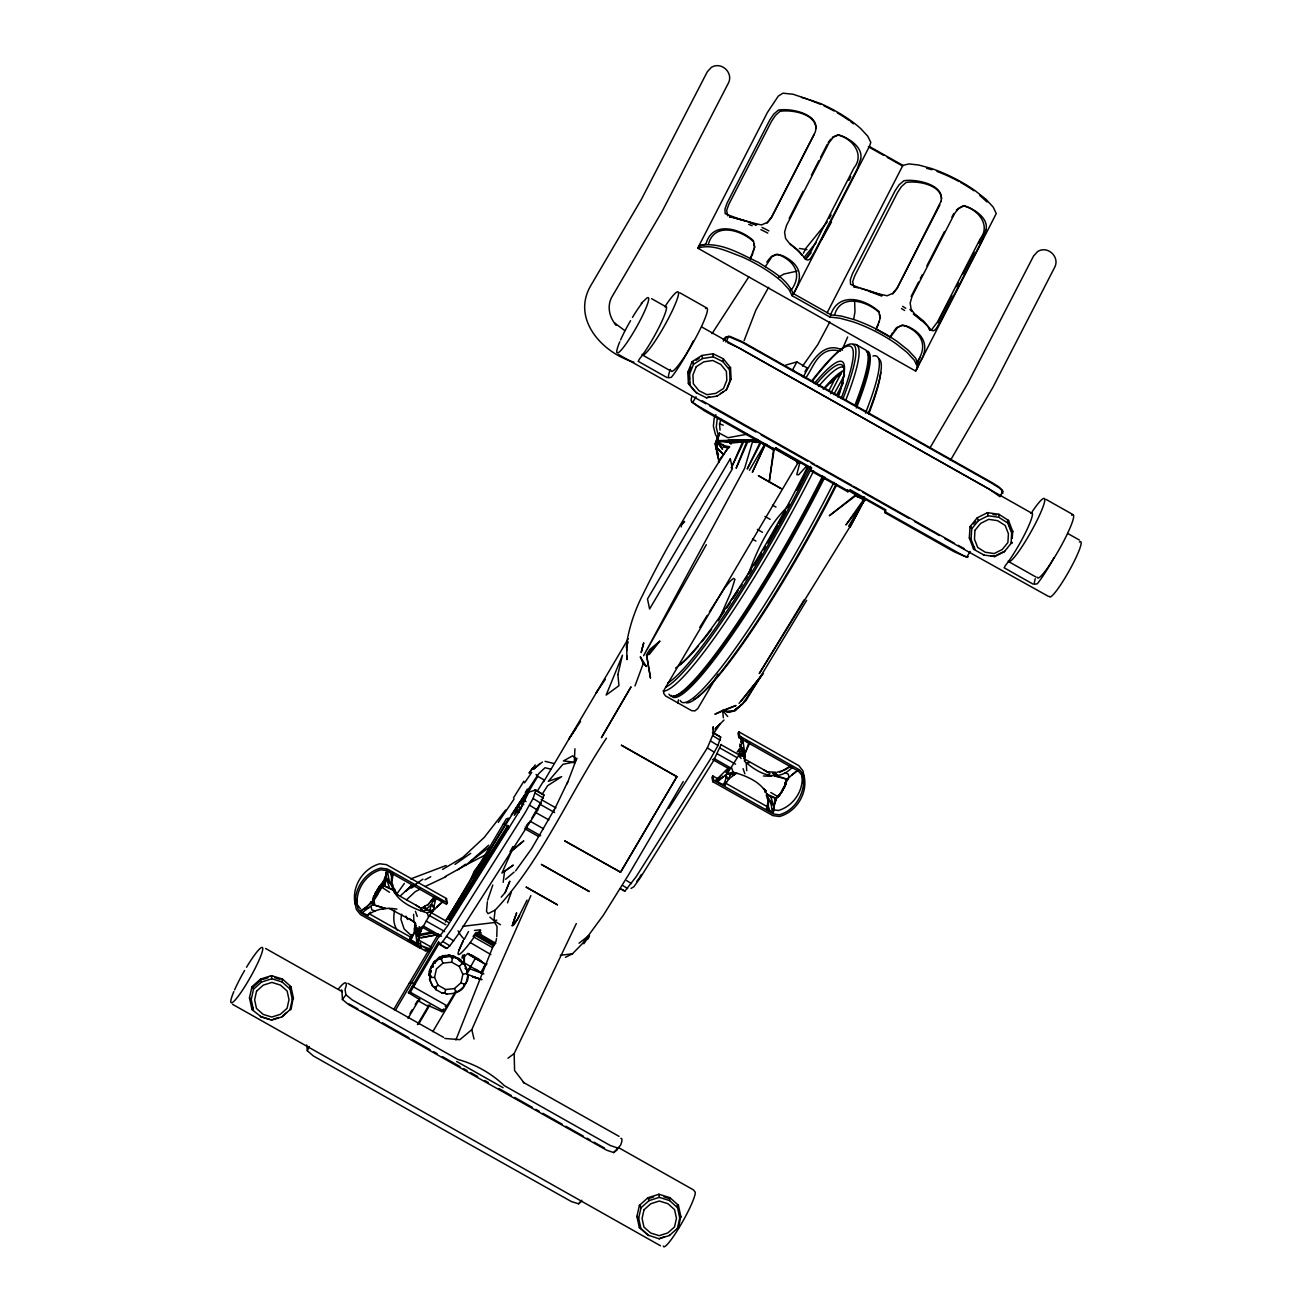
<?xml version="1.0" encoding="UTF-8"?>
<svg xmlns="http://www.w3.org/2000/svg" width="1312" height="1312" viewBox="0 0 1312 1312"><rect width="100%" height="100%" fill="white"/><g stroke="black" fill="none" stroke-linecap="round" stroke-linejoin="round"><path stroke-width="1.5" d="M738.754 750.349L739.181 748.955M434.551 977.374L436.42 968.928L442.964 963.123L451.705 962.188L459.298 966.468L462.841 974.34L460.988 982.786L454.428 988.576L445.686 989.527L438.093 985.23L434.551 977.374L430.779 977.44C427.745 974.537 428.745 967.567 433.124 966.78L433.108 963.533L434.6 961.188M409.574 938.326L410.525 938.539L412.378 934.456L409.787 939.31L418.02 943.968L420.726 930.733L428.598 916.957L433.682 909.314L431.91 911.807L443.21 901.328L436.863 906.69L437.667 906.461M433.124 966.78L432.747 964.353L434.321 961.844L434.879 963.434L434.748 961.483L442.866 955.792L449.245 955.103L450.705 956.464L452.476 955.612L454.264 956.973L452.476 957.694L451.705 962.188M717.598 436.978L715.237 443.8L715.663 446.26L723.683 454.608L717.254 448.491L717.32 441.849L759.533 440.898M464.218 954.628L464.432 962.91L481.143 972.733L475.797 969.322M681.272 526.948L681.682 523.931L684.421 521.34M726.11 390.32L730.079 380.431L729.554 369.869L722.863 361.62L713.252 356.848L713.138 353.748L701.74 355.486L692.064 361.702L687.816 372.247L688.39 383.53L696.787 392.993L706.381 397.766L717.057 396.126L726.848 389.484M392.468 873.021C386.204 896.145 408.212 907.248 427.22 912.89L432.993 910.643L425.17 910.167L423.005 911.381L422.349 909.675M966.714 557.157L954.152 551.762L885.206 512.861L885.862 509.876L850.389 489.868L847.831 491.787L810.767 470.86L811.423 467.876L775.95 447.868L773.408 449.786L704.462 410.886L691.457 401.849M394.715 890.52L394.6 893.078L394.518 889.602M574.935 748.758L574.213 763.453L576.837 758.238L567.063 783.838M454.018 993.446L455.854 991.593C459.676 992.102 464.596 988.264 464.136 984.262C467.646 982.573 469.696 976.308 466.482 973.602L467.531 970.585L464.645 964.189L461.316 961.745M786.101 783.707L785.609 780.656L788.446 778.098L780.115 794.301L778.311 796.892L775.392 797.958L773.342 812.833L767.372 809.783C773.883 787.79 750.841 776.835 733.096 772.161L727.16 773.67L717.582 781.69L716.467 780.738L716.27 779.771L728.8 767.553M383.514 880.762L375.035 894.112L372.51 901.803L370.952 902.016L367.147 906.772M747.315 434.174L727.963 437.732L719.32 433.14L715.237 443.8L719.304 462.25L716.68 452.378L717.024 446.605M969.338 537.969L970.011 526.67L977.227 517.814L987.51 512.648L998.891 514.288L1008.518 520.421L1012.848 531.754L1011.667 532.869L1011.044 543.447L1012.192 543.053L1012.011 542.233L1004.287 551.762L994.644 556.6L983.984 555.042L973.668 549.302L969.338 537.969L971.077 539.462L974.964 549.302M971.077 539.462L971.7 528.884L978.457 520.585L988.1 515.747L998.76 517.289L1007.78 523.029L1011.667 532.869M1012.241 538.461L1012.667 530.934M464.366 985.968L466.039 983.131M464.53 955.382L464.136 961.417L464.022 955.71M848.602 526.276L863.706 500.758L863.247 498.281M418.167 937.818L418.02 943.968M271.404 976.669L271.486 975.636L282.424 979.047L290.936 986.608L293.494 998.465L292.297 999.367L289.968 1009.732L281.949 1016.882L271.666 1020.162L261.416 1016.964L252.019 1009.682L249.46 997.825L251.937 986.755L260.498 979.129L271.486 975.636L271.83 978.752L282.096 981.95L290.05 989.035L292.297 999.367M415.215 922.5L414.674 927.305M773.719 808.454L774.129 804.125M386.827 874.333L387.286 870.102L389.09 880.532L392.403 886.617L386.335 878.253L386.499 870.938M717.156 419.151L716.254 427.236L718.222 435.223M373.461 899.097L375.806 896.063L373.854 899.294L374.756 898.49M381.431 886.469L380.595 885.223L381.431 886.469L381.562 885.403M716.549 446.178L716.68 452.378M606.439 738.18C568.752 794.81 542.069 860.065 495.132 910.118L493.919 920.63L500.446 924.73M503.201 882.353L504.562 871.365L513.287 865.1L501.906 873.07L511.614 851.258L523.8 840.812L510.073 851.734L512.894 846.519M740.739 742.362L741.444 737.131M401.636 914.169L400.931 919.351L404.112 928.945L412.427 936.555M998.76 517.289L998.891 514.288M745.232 752.99L748.939 742.543L745.872 740.919M773.096 808.946L772.555 812.702L770.997 803.502L767.668 797.368L773.67 805.404L770.849 797.056L766.667 794.006L775.392 797.958L778.311 796.892L770.816 792.514M496.789 936.637L497.035 926.485L494.673 922.5L462.529 926.37M713.482 733.654L713.203 726.946L713.482 733.654L720.403 723.584L715.073 728.947M774.26 448.638L769.209 481.848L781.329 488.687L758.32 475.666L769.209 481.848L773.588 449.639L774.26 448.638L798.368 462.218L664.298 689.587L663.626 693.212L665.545 695.934L691.621 710.661L694.983 710.891L697.836 708.496L718.074 674.171M393.256 873.136L391.78 882.451L393.206 885.994M386.368 872.136L385.794 875.694L385.761 872.644M785.888 783.051L784.264 787.84L785.888 783.051L785.199 784.92M436.355 986.542L435.814 989.724L435.256 987.362L432.435 986.034L429.549 979.654L430.91 976.44M775.966 800.336L776.31 798.27L774.884 799.746L775.966 800.336L774.277 804.879M389.09 880.532L386.335 878.253L384.711 886.076L381.792 887.191L374.002 900.376L370.952 902.016M448.917 919.581L451.804 913.398L507.842 825.478L504.956 831.66L448.917 919.581L450.705 919.974M438.684 934.324L438.274 936.571L439.192 936.735L447.31 926.288L520.716 809.045L528.441 792.563L525.538 794.285L519.421 802.846L446.014 920.089M721.174 744.412L713.449 760.911L640.043 878.154L633.909 886.715L631.006 888.437M535.837 790.07L543.988 795.072L537.641 810.176L458.396 934.128L449.819 945.821L447.015 948.396L445.752 948.182L438.733 943.869L439.996 944.082L442.767 941.491L451.246 929.732L525.128 812.718L533.066 798.467L535.837 790.07L527.539 792.399M620.346 888.929L624.873 891.127L636.123 876.777L710.005 759.763L717.943 745.511L720.714 737.114L713.712 732.818L707.348 747.922L668.776 808.487M916.957 368.951L918.662 364.588L915.546 358.143L908.33 350.32L897.457 341.694A53.185 14.94 27.2 0 0 853.653 319.456L854.965 311.846L854.62 300.596M380.431 888.388L380.841 886.42L379.463 890.93L380.972 885.387M785.511 785.33L786.052 782.329L784.789 782.985L786.314 782.477L786.183 783.51L786.052 782.329L785.035 783.133M627.07 640.814C630.022 624.627 635.467 608.916 643.028 594.303C667.988 543.168 698.05 494.198 728.898 446.424M495.854 941.95L496.51 938.49M394.633 910.282C393.305 917.022 393.124 924.845 397.569 930.503M487.359 901.754L486.506 911.315L488.048 913.66L495.132 910.118M717.894 457.002L718.451 454.69L715.663 446.26L719.32 433.14L715.893 448.95M627.612 642.011L626.496 647.406L627.972 641.814M469.138 954.66L485.801 964.435L469.138 954.66L469.335 953.758M480.504 961.073L480.7 960.171M389.434 892.258L381.792 887.191L382.514 885.042L385.203 884.206L383.153 882.812L385.203 876.219M429.319 975.21L430.943 967.83M466.219 982.77L467.843 975.39M792.546 767.159C777.229 783.133 759.238 774.228 744.462 761.157L744.806 753.793L742.756 739.066L738.59 755.663L727.16 773.67L730.292 774.736L737.246 773.375M253.446 1009.879L251.215 999.531L253.528 989.182L261.547 982.032L271.83 978.752M292.904 999.498L291.018 1009.535L289.968 1009.732M636.91 1216.437L639.403 1205.384L647.948 1197.741L658.936 1194.248L669.891 1197.659L678.386 1205.22L680.944 1217.093L679.747 1217.979L677.418 1228.344L669.415 1235.494L659.116 1238.774L647.8 1235.051L639.305 1227.474L636.91 1216.437L638.665 1218.143L640.912 1228.491L648.866 1235.576L647.8 1235.051M638.665 1218.143L640.994 1207.794L649.014 1200.644L659.296 1197.364L669.546 1200.562L677.517 1207.647L679.747 1217.979M680.78 1216.257L678.468 1228.147L677.418 1228.344M384.596 881.336L385.187 878.81M940.934 201.474C945.69 184.336 915.333 178.645 903.804 180.777L899.097 184.795L895.096 190.732L852.472 273.683L850.274 279.784L850.57 284.343C862 289.083 874.76 293.248 887.158 295.758L892.865 293.248L897.228 287.869L939.868 204.902M767.372 809.783L766.438 808.93L768.242 801.238L766.257 795.105M879.286 321.046L875.809 329.837L878.499 324.294M429.942 910.003L431.271 904.722L434.682 908.904L434.092 905.887L436.076 897.638L434.961 896.686L431.271 904.722L425.17 910.167L432.993 910.643M282.096 981.95L282.424 979.047M669.546 1200.562L669.891 1197.659M617.706 1148.049L617.263 1149.804L613.688 1152.559L606.669 1150.198L477.502 1077.529L348.582 1004.566L342.416 999.498L342.038 992.512A33.686 4.444 -60.6 0 0 341.251 990.019M479.438 865.854L480.061 863.476L474.042 871.512L471.385 878.171L472.418 877.744M445.686 989.527L444.702 993.004L442.849 993.348M739.771 746.84L739.87 744.035M418.052 940.245L417.068 943.754L415.281 930.224L415.773 923.599L409.508 918.597M342.416 999.498L345.942 994.791L345.023 989.494L346.155 985.935A41.886 5.527 -60.6 0 0 338.529 988.838M581.806 1200.267L578.592 1203.793L571.458 1201.595L442.275 1128.992L313.371 1055.963L307.32 1050.732L309.337 1046.533M620.838 1138.39A41.886 5.527 -60.6 0 1 621.822 1141.489L620.707 1145.032L613.688 1152.559M798.368 462.218L784.215 453.476M712.826 354.765L713.138 353.748L723.371 358.832L730.522 367.639L729.554 369.869M753.252 251.773L754.58 247.492L753.416 240.736C739.968 228.108 711.842 220.564 705.905 244.278M878.86 322.67L880.336 317.635L879.319 314.027M487.67 900.147L492.787 885.026M940.983 201.359L897.031 288.558L892.718 293.97M720.058 430.139L719.517 423.907L720.993 419.299M730.292 774.736L728.75 778.967L725.421 775.13L725.995 778.18L723.765 785.183L724.716 785.396L728.75 778.967L734.999 774.277L727.16 773.67M748.25 574.59C757.04 550.105 768.586 525.03 787.561 506.809M799.713 463.3L796.761 474.632L798.664 474.78L806.896 465.776M722.863 361.62L723.371 358.832M869.364 146.485L870.807 142.434L867.822 136.284L860.787 128.658A53.185 14.94 27.2 0 0 820.787 103.615L793.12 94.251L782.92 93.185L778.328 96.071L767.422 112.455L697.738 248.132L915.678 371.083L996.267 213.561L993.25 207.165L986.05 199.358L975.177 190.732A53.185 14.94 27.2 0 0 931.372 168.477L918.728 165.017L908.904 163.918L902.886 165.394L869.364 146.485L793.629 293.872M462.841 974.34L466.859 973.389L467.548 971.487M512.648 923.943L516.6 912.939M516.584 913.201L512.123 925.878L513.894 924.714A8.708 1.148 -60.6 0 0 519.568 915.382M507.498 902.836L511.418 891.98M505.153 892.603L509.778 881.352L505.153 892.603L501.233 897.146M494.657 942.295L455.887 1039.94M373.969 895.752L373.297 897.588L378.84 888.011L375.199 893.259L377.003 890.635M634.992 685.914L643.192 663.692L640.272 656.754L646.373 666.48L643.192 663.692M744.134 340.579L755.942 309.944L768.652 287.295M765.142 792.382L764.945 791.48M659.116 1238.774L664.249 1236.708M271.666 1020.162L271.305 1019.834M783.904 787.512L781.132 793.153L783.904 787.512L782.28 790.398M373.166 898.622L374.215 895.899M442.964 963.123L441.39 959.466L443.03 955.48M458.888 950.61L463.202 940.392M746.331 442.734L736.147 468.269L747.643 441.996L749.628 442.062M689.112 372.083L691.096 367.147M690.079 384.744L689.554 374.182L693.523 364.293L702.592 358.488L713.252 356.848M727.553 387.712L731.096 378.938L730.522 367.639L729.111 367.77M915.678 371.083L918.548 364.539M376.183 896.49L378.938 890.75L376.183 896.49L377.84 893.8M829.889 321.834L817.688 344.777L802.518 366.163M506.76 826.101L508.138 827.544L450.836 919.22L449.065 918.761M773.178 447.966L773.408 449.786L775.95 447.868M850.389 489.868L850.045 490.688L885.075 510.45L885.206 512.861L884.993 511.04M433.108 963.533L439.11 957.202M798.746 486.194L799.943 483.406M373.854 899.294L374.428 897.966M843.042 347.664L847.65 336.971M430.943 975.652L429.549 978.834L430.32 977.309L429.221 975.587L431.353 971.323M780.624 793.071L778.885 795.876L780.624 793.071L779.197 795.072M742.33 442.62L731.276 467.892L743.642 441.882L745.642 441.947M515.944 810.472L514.238 815.293L521.274 806.65L525.079 797.975L520.454 802.764L515.944 810.472L519.322 812.374M765.503 443.932L752.416 472.172L765.503 443.932L773.588 449.639L769.718 446.474M718.386 620.838L730.653 592.975L734.933 579.297L733.49 578.395L730.013 581.314L724.749 587.94L709.382 611.933M444.85 1038.464L459.872 1039.678L471.795 1029.658L530.868 895.62M638.731 360.472L639.272 359.242A32.8 4.33 -60.6 0 0 660.264 324.769A32.8 4.33 -60.6 0 0 664.725 306.778M1004.664 566.932L1005.205 565.718A32.8 4.33 -60.6 0 0 1026.197 531.245A32.8 4.33 -60.6 0 0 1030.658 513.254M377.643 893.652L380.168 888.24M782.723 790.595L785.248 785.199M715.86 414.69L714.204 418.167L713.367 426.269L715.384 434.272A18.942 18.68 80.9 0 0 717.5 437.552M524.472 1083.384L514.583 1070.543L514.156 1053.569L576.312 923.582M583.84 943.754L589.498 935.571M553.172 812.177L567.719 781.837M730.554 601.158L738.246 589.613M463.398 940.868C448.114 970.29 470.122 944.509 475.698 934.308L478.273 934.013L480.717 930.126L478.388 932.406L475.797 932.684L473.107 936.44M379.463 890.93L380.759 888.322M725.88 342.038L728.619 336.544L741.985 342.268L991.79 483.226L999.104 487.802L1002.745 491.213L1002.762 493.476M527.047 900.114L517.568 919.023L512.32 925.501M1002.745 491.213L1000.023 496.707L988.871 488.917L739.05 347.959L727.652 342.662M429.549 979.654L430.32 977.309M828.856 390.812L836.22 376.347M708.48 243.934C714.564 221.908 740.985 229.879 753.416 241.506M752.891 253.462L750.202 258.956L754.712 246.787L753.711 243.212M814.244 134.054L771.62 217.021L767.258 222.4L761.55 224.91C749.234 222.499 736.524 218.382 725.192 213.643L724.929 209.116L727.11 202.999L769.75 120.032L773.736 114.111L778.41 110.093C791.743 107.732 824.264 114.816 814.047 134.726L771.423 217.677L767.11 223.089M789.201 218.415L803.092 191.355M811.439 175.119L818.852 160.704M820.705 157.096L827.2 144.468M765.322 266.68L772.046 256.545L777.442 254.266L782.788 255.742C803.616 266.057 802.6 279.423 792.054 295.676L830.037 317.11L839.877 318.193L852.521 321.67A53.185 14.94 27.2 0 1 896.326 343.908L907.199 352.534L914.398 360.357L917.416 366.753M803.387 253.249L806.027 248.116L827.265 221.908M790.956 290.526C801.14 276.619 797.434 263.794 781.247 255.709L776.163 254.364L770.948 256.726M829.25 218.53L831.119 214.889M848.88 180.318L850.75 176.677M831.496 221.974L821.099 240.473M827.134 312.781L902.886 165.394M830.037 317.11C836.58 291.772 863.132 297.447 879.024 311.584L880.188 318.373M834.53 315.126C840.434 293.248 866.674 300.743 879.04 312.42M892.373 332.936L889.897 337.774L897.621 327.426M911.102 296.496L918.515 282.064M920.368 278.456L922.221 274.848M926.862 265.828L944.476 231.568M951.889 217.136L953.742 213.544M917.613 362.342L920.384 356.93M937.998 322.67L951.889 295.626M956.53 286.623L958.383 283.015M963.008 273.995L974.127 252.363M978.768 243.343L983.393 234.323M830.594 393.715L841.812 371.985M1007.78 523.029L1008.518 520.421L1007.337 520.946M531.819 818.212L539.822 804.158L554.648 812.538M764.47 444.752L760.96 442.538L747.233 469.007L759.697 443.276L763.453 443.03L764.47 444.752L749.414 470.319M429.04 974.701L431.172 970.65M807.356 368.098L796.909 361.915L792.382 370.214L791.448 369.984M804.945 371.854L807.126 367.688M431.697 913.103L433.682 909.314M587.76 939.212L589.219 936.506M410.886 940.261L415.281 930.224L418.971 936.981L416.74 935.292M475.239 958.498L470.582 966.796M485.456 964.254L480.799 972.553M397.388 893.177L404.342 883.435M464.251 939.31L468.532 931.52M833.694 394.6L844.567 374.986M525.341 792.612L527.309 789.07M529.015 791.038L537.74 776.343L536.083 774.457M749.89 742.756L744.806 753.793L741.067 746.708L743.363 748.775M836.416 395.306L843.337 382.956M683.273 781.526L628.432 875.038L603.323 915.251L582.594 943.41L572.491 953.758L565.406 957.317M706.315 544.693L643.602 655.688L744.642 468.286L752.399 442.144L760.96 442.538M554.041 809.947L531.639 848.651L515.616 870.873M646.554 655.016L649.768 649.506L659.772 641.224L649.374 654.376L646.554 655.016L650.473 677.894L646.554 655.016L659.772 641.224M374.691 898.113L377.38 893.505M628.268 638.747L543.726 781.624M779.771 795.056L782.46 790.447M419.528 944.099L420.398 942.639L421.316 946.969L420.447 948.445L360.406 914.562L356.323 909.364C351.813 891.98 363.49 872.792 380.677 868.118L387.319 868.97L447.376 902.853L446.506 904.329L386.761 870.578L380.89 869.79C364.785 874.366 353.863 892.324 357.914 908.708L361.538 913.283L421.316 946.969M445.588 899.983L446.457 898.523L386.417 864.641L379.775 863.772C362.571 868.462 350.894 887.65 355.404 905.034M716.172 443.817L717.32 441.849L724.29 445.637L729.685 446.933M393.748 1009.453L438.192 934.226M445.408 922.008L506.366 818.803L508.876 818.163L473.73 877.679M395.289 1010.47L438.651 937.047M418.823 1000.203L420.037 999.859L408.426 992.725L438.684 941.508M516.813 809.225L527.276 791.513L529.179 790.972L526.784 795.039M408.426 992.725L410.312 992.216L439.52 942.77M410.016 1013.405L412.083 1009.879M415.199 1004.615L417.282 1001.105M407.999 1018.325L419.397 999.039M417.429 1024.606L428.844 1005.287M418.528 1024.262L429.926 1004.976M427.843 1005.287L442.029 1011.683L443.62 1009.01M442.029 1011.683L443.915 1011.175L455.412 991.724M466.875 972.323L469.991 967.026M432.812 1031.642L456.576 991.396M466.892 973.947L471.024 966.96M712.793 775.933L711.924 777.409L712.842 781.739L772.883 815.621L779.525 816.49C796.728 811.8 808.389 792.612 803.895 775.228L799.812 770.046L739.755 736.163L738.853 731.817L798.893 765.7L802.977 770.898C806.978 788.578 797.598 809.701 779.328 814.801L773.457 814.014L713.712 780.279L712.793 775.933L718.058 778.918M738.853 731.817L737.984 733.293L738.902 737.623L798.68 771.325L802.304 775.9L803.305 783.215M712.842 781.739L713.712 780.279M738.902 737.623L739.755 736.163M930.011 447.851L967.846 383.268L1033.643 255.873L1037.694 251.51C1047.747 245.164 1060.408 257.218 1054.504 267.648L993.118 386.925L950.38 460.446M773.982 449.065L697.344 405.621L692.72 402.374L696.032 396.765M885.78 512.139L962.368 555.14L966.846 557.042L970.175 551.45M723.355 717.812L722.633 710.481L736.016 705.495L714.892 714.236L722.633 710.481L729.406 712.334L735.474 710.464L746.052 700.51L806.667 600.306M801.681 480.061L803.666 476.748M523.898 781.198L513.484 797.893M804.092 599.879L759.254 673.581L849.52 527.473M458.856 959.203L461.808 961.237L462.283 963.221L459.298 966.468M377.184 890.7L378.84 888.011M537.379 791.07L544.234 780L537.74 776.343M432.911 964.238L431.074 967.174L432.714 966.386M699.739 627.415L707.234 615.361M639.813 877.006L641.42 874.448M430.566 967.846L432.452 964.845M433.747 897.31L427.646 905.411M542.299 794.039L547.596 785.708L561.667 776.671L548.318 781.329L562.946 764.289L573.984 762.092L563.406 760.944L572.606 755.827L575.509 758.123M433.665 901.393L436.076 897.638L442.259 901.114M712.022 333.642L748.758 276.947M511.237 815.096L538.756 773.604L545.021 767.733L550.696 769.127M803.19 377.151C810.652 362.801 822.903 340.366 842.534 350.156M805.437 378.397C812.472 368.836 816.048 354.896 828.446 350.796A23.55 20.008 41.8 0 1 840.352 351.272M290.05 989.035L290.936 986.608L289.608 986.936M677.517 1207.647L678.386 1205.22L677.074 1205.564M576.312 727.816L568.719 739.197L580.576 721.403M598.42 689.456L596.238 692.703L605.34 679.354M498.265 822.394L514.107 798.975M735.048 709.874L742.412 704.101L762.994 673.646L739.033 703.38M524.587 782.838L531.737 772.456M529.343 772.768L535.296 764.896M529.097 773.096L532.721 767.914M860.574 497.953L863.788 499.396L845.945 524.931L864.92 500.282L848.224 490.344M737.164 752.088L738.754 749.824M379.709 886.043L378.348 887.945L381.234 885.534M636.763 881.385L639.01 878.302M718.304 461.43L728.931 447.097M376.757 890.504L379.955 886.174M828.118 142.664L830.742 139.154M770.062 257.906L766.766 262.056M893.931 331.132L896.572 327.606L903.017 325.146L908.248 326.622C926.075 335.101 929.437 349.353 918.466 364.195L916.284 363.244C926.813 348.844 924.616 334.822 906.887 326.573L901.836 325.245L899.064 326.737M434.879 897.014L428.286 904.247L422.234 907.724M409.787 939.31L414.428 933.226L414.248 928.092M726.274 781.886L723.765 785.183L717.582 781.69M762.994 673.646L741.018 701.346M505.596 810.029L484.226 837.433L462.939 857.277L442.554 869.43M803.862 257.693L816.359 242.294M806.093 258.956L811.095 252.79M526.374 825.51L528.769 822.591M973.52 524.029L975.767 521.258M973.504 548.482L974.537 547.219M723.338 341.12L726.963 336.741L729.652 336.266L742.215 341.661L991.905 482.554L998.94 486.965L1002.204 490.048L1002.22 492.066M400.537 895.735L411.656 885.502L405.326 891.356L422.923 879.188M420.381 910.725L421.939 907.691M824.854 388.286L834.957 377.61M706.381 397.766L709.579 396.847M956.35 210.035L963.188 205.853C977.768 208.952 991.282 225.156 980.13 239.014L937.49 321.965L931.241 330.247M795.203 772.063L785.609 780.656L788.446 778.098M768.045 775.277L769.898 773.293M454.788 993.069L457.839 991.741M720.026 777.081L716.27 779.771M715.565 728.504L724.027 720.009M641.256 303.285L646.964 297.988A31.685 4.182 -60.6 0 1 642.158 316.405A31.685 4.182 -60.6 0 1 621.445 349.796A31.685 4.182 -60.6 0 1 619.789 341.792M367.868 914.792L370.476 912.217M484.161 966.649L486.982 963.894M681.666 524.488L684.585 521.717M406.638 899.72L415.215 891.701L420.184 889.11M251.855 1008.862L253.019 1007.796M380.267 886.026L381.169 885.206M539.888 763.518L533.361 769.34L542.43 762.026M259.776 981.13L253.101 987.083L251.937 986.755L253.528 989.182M286.557 1012.52L281.949 1016.882M433.14 964.107L438.864 959.039L441.39 959.466L442.39 955.841L441.193 958.892L439.258 958.58L439.832 956.973L441.668 957.432M458.298 991.544L464.022 986.476M374.002 900.376L374.494 903.378L371.296 903.624L374.002 900.376L372.641 899.524M449.048 954.824L452.427 958.285C456.018 955.497 462.086 959.318 462.004 963.68L464.645 964.189M488.638 845.24L466.318 864.887L445.309 876.482M370.509 903.64L360.948 910.905L362.096 912.742L367.967 915.284M362.096 912.742L374.494 903.378L371.034 903M578.592 1203.793L581.118 1201.612M505.645 879.286L514.124 872.07M774.884 799.746L777.311 797.712M791.497 775.228L798.516 770.193M805.142 259.186L811.341 250.854L853.981 167.903C865.1 154.324 852.046 137.99 837.532 134.972L832.3 137.334M779.508 794.908L777.918 795.695M579.035 943.197L588.776 935.636M470.942 861.164L489.556 846.994M507.99 1058.226L514.156 1053.569M725.782 771.784L728.275 772.653L725.782 771.784L728.193 769.98M734.769 709.808L742.412 704.101M438.093 985.23L434.895 987.477L433.075 986.657M811.423 467.876L810.652 468.45L775.622 448.688M457.79 869.774L465.514 864.247M455.002 864.395L470.713 853.341M790.021 766.29L779.656 772.424M689.653 382.661L688.39 383.53L694.343 390.878M367.278 915.661C375.494 908.79 386.663 907.232 396.929 909.118M790.923 766.29L784.527 770.144L777.016 772.243M785.724 365.113L796.909 361.915M696.098 360.275L699.132 358.34M720.403 393.616L723.634 391.55M360.948 910.905L364.982 908.363M730.194 442.997L731.292 443.915L729.751 443.194L743.642 441.882M778.672 277.193L783.838 274.06L797.073 271.125M411.492 887.978L414.707 886.076M730.079 380.431L731.096 378.938M411.017 886.764L414.1 884.977M716.467 780.738L723.158 777.016L722.108 776.13M983.984 555.042L983.131 554.599M425.006 879.794L430.762 876.728M466.268 864.805L484.604 855.342M425.154 886.535L445.982 876.678M364.26 909.036L367.311 907.478L368.524 908.412M990.708 555.714L994.512 556.255L1003.073 551.958M410.64 878.925L446.146 865.494M733.342 775.343L734.228 774.949M381.152 884.19L384.088 883.14M261.416 1016.964L260.35 1016.423L269.468 1019.276M262.826 979.392L267.976 977.752M273.126 1019.26L278.62 1017.505M648.571 1198.561L653.704 1196.921M409.311 983.131L411.837 982.458L415.018 984.41M411.607 987.362L413.477 986.87L447.08 1005.828L445.194 1006.32M698.87 245.918C719.747 240.834 740.247 254.003 758.566 262.433C771.374 270.813 786.872 278.685 793.186 293.478L831.168 314.896L841.008 315.979L853.653 319.456M697.738 248.132C712.76 243.376 728.111 251.92 742.034 256.857A53.185 14.94 27.2 0 1 782.034 281.9L789.07 289.526L792.054 295.676M524.111 796.876L525.981 796.384M503.168 824.215L505.694 823.542M698.853 245.885L705.298 244.212M745.282 760.271L745.085 759.287L767.307 771.768L775.605 772.21M863.706 500.758L864.92 500.282L863.296 499.413M441.98 993.2L444.834 992.774L446.916 994.217M419.299 934.439L432.665 931.914M419.725 935.522L433.222 932.98M419.02 937.982L436.027 934.767M421.267 937.834L437.929 934.685M966.846 557.042L968.24 556.796M728.619 336.544L725.585 337.086A39.442 5.199 -60.6 0 0 723.322 339.726M496.74 920.171L493.919 920.63L489.884 917.137M696.787 392.993L695.54 392.337M749.972 762.502L746.249 762.977L746.725 770.718M560.339 955.316L572.491 953.758M474.436 930.47L479.848 929.847M443.062 956.776L450.164 956.022M442.866 957.284L450.508 956.464M446.654 994.119L454.296 993.315M735.474 710.464L725.946 711.383L729.406 712.334M717.041 439.422L719.074 440.619L757.91 439.569M545.07 761.337L553.795 763.453M860.623 497.018L864.608 497.035M728.176 440.209L751.448 440.668M382.464 908.839L383.875 908.872M763.387 775.982L771.112 776.294M857.982 497.232L863.968 497.56M464.464 984.295L460.988 982.786M971.257 526.801L970.011 526.67L971.7 528.884M729.521 216.923L731.948 217.169M772.538 809.684L778.41 810.472C793.809 806.06 804.83 789.266 801.632 773.391M640.912 1228.491L639.305 1227.474M728.816 447.868L722.994 447.048L724.29 445.637L718.697 443.997L717.32 441.849L722.6 449.36L718.697 443.997M992.987 514.435L996.546 514.944M729.603 216.693L749.841 222.171A51.512 14.465 27.2 0 1 756.745 225.008M767.012 808.061L766.438 808.93M799.467 248.46L806.946 249.641M720.714 737.114L712.432 732.604M719.074 440.619L729.505 442.374M543.988 795.072L534.574 789.857M1048.173 596.222L944.788 538.592M770.849 797.056L775.392 797.958M418.036 930.159L420.726 930.733L415.691 927.732L418.971 936.981L418.036 930.159L415.691 927.732L421.611 928.896L419.102 926.616M449.245 919.646L451 920.04M1004.287 551.762L1004.795 551.089M462.283 963.221L464.022 963.648L459.02 960.696M466.711 974.062L480.077 979.211M926.666 168.346L931.914 169.707M429.106 950.708L425.219 949.708L428.565 951.561M797.253 461.184L798.565 461.562M801.55 97.432L806.847 98.876M733.703 217.661L744.314 220.564M773.965 772.62L775.802 773.112M640.551 1205.695L639.403 1205.384L640.994 1207.794M725.995 778.18L728.75 778.967M389.123 908.412L413.952 921.614L413.592 914.382M384.711 886.076L393.469 890.208L382.514 885.042M742.198 754.58L739.46 753.728L744.445 756.532L741.067 746.708L742.198 754.58L744.445 756.532L738.59 755.663L741.198 758.434M274.815 977.735L279.948 979.326M663.987 1196.872L669.104 1198.479M483.882 973.963L469.27 968.584M476.223 978.244L472.55 976.538L482.045 979.572M449.655 917.334L451.377 917.908M719.517 423.907L723.256 425.154M617.214 1147.852L610.211 1145.474L504.513 1085.778A110.175 107.158 63.3 0 0 457.872 1059.456L352.108 999.859L345.942 994.791M374.953 910.938L371.772 909.856L371.099 906.412M861.443 497.92L855.506 495.87L829.315 515.764L855.9 494.706L855.506 495.87L863.788 499.396M472.55 976.538L481.356 979.588M869.38 291.395L881.221 295.905M808.602 99.581L820.869 104.419M749.956 222.794L755.614 225.024M431.271 904.722L434.092 905.887M785.068 772.752L788.315 774.178L788.955 777.442M397.323 894.686L419.643 907.232M929.355 329.64L930.454 330.181M693.08 362.21L692.064 361.702L693.523 364.293M633.876 362.145C602.503 353.043 571.163 319.128 590.744 285.672L641.519 199.145L707.316 71.75L711.366 67.388C721.436 61.057 734.08 73.095 728.176 83.525L662.38 210.92L612.294 296.25C606.652 305.417 609.129 317.488 616.197 325.146L614.524 322.949L624.873 330.657M876.022 329.148L890.881 337.561M792.382 370.214L794.236 371.165M958.104 545.316L964.156 548.596M418.61 939.966L431.402 947.166M430.221 949.002L420.791 945.558L429.385 950.298M868.364 146.714L883.796 155.423M887.224 157.358L902.656 166.066M856.703 344.925L865.772 350.042A198.506 26.207 -60.6 0 1 854.981 404.998M679.813 292.773L706.627 307.91M1046.025 499.396L1072.855 514.534M651.539 298.644L666.496 307.074M702.084 327.164L1032.413 513.55M1067.788 533.508L1079.415 540.068M642.896 355.24L669.727 370.378M1009.125 561.88L1035.939 577.018M638.075 361.243L667.136 377.643M1004.008 567.719L1033.069 584.119M814.67 464.382L702.199 400.783M816.425 465.383L851.734 485.309M853.505 486.309L954.562 543.332M618.542 354.502L705.905 403.801M709.464 405.818L755.81 431.96M761.173 434.977L807.52 461.135M811.078 463.152L859.212 490.311M862.788 492.312L909.134 518.47M914.48 521.487L939.441 535.575M811.357 470.155L848.421 491.065M796.646 462.628L797.844 463.3M772.538 505.186L775.966 507.121M764.994 516.436L770.144 519.339M757.336 529.408L762.485 532.311M752.498 539.134L755.925 541.069M721.174 744.773L737.885 754.203M720.157 748.119L736.868 757.549M717.188 753.793L735.573 764.174M714.023 758.5L730.735 767.93M712.498 759.484L729.21 768.914M541.151 799.549L555.894 807.88M522.717 799.68L526.014 801.55M520.454 802.764L523.783 804.633M535.542 812.407L548.908 819.951M518.043 806.618L521.389 808.504M529.95 821.115L543.545 828.79M525.177 826.986L540.675 835.728M524.767 828.725L538.609 836.531M495.805 943.394L478.831 933.422M495.149 944.082L478.273 934.013M494.28 945.345L475.698 934.308M493.624 946.05L474.928 935.112M430.254 912.119L448.638 922.484M492.607 947.69L473.763 936.998M429.221 915.448L445.932 924.878M490.868 954.578L470.45 942.656M426.252 921.139L444.637 931.504M423.087 925.846L441.472 936.227M470.959 954.677L479.077 959.252M421.562 926.813L438.274 936.243M452.804 955.841L458.347 958.957M454.772 957.334L461.398 961.073M369.41 913.89L411.607 937.686M435.764 989.51L442.39 993.25M410.312 992.216L443.915 1011.175M417.872 1000.613L428.483 1006.599M347.86 983.344L443.62 1037.382M523.242 1082.302L619.018 1136.34M265.582 948.461L342.252 991.724M618.575 1147.639L693.458 1189.886L695.212 1192.132A31.685 4.182 -60.6 0 1 680.551 1225.244A31.685 4.182 -60.6 0 1 663.331 1246.105M456.707 1061.506L503.119 1087.697M349.008 1003.926L357.815 1008.895M361.341 1010.896L378.971 1020.834M382.497 1022.819L408.934 1037.743M412.46 1039.727L430.09 1049.682M433.616 1051.666L437.142 1053.651M442.423 1056.636L460.053 1066.59M463.579 1068.575L467.105 1070.559M470.631 1072.56L477.683 1076.529M484.735 1080.514L488.244 1082.498M498.822 1088.468L511.172 1095.422M514.698 1097.422L532.311 1107.361M535.837 1109.345L539.363 1111.346M542.889 1113.33L562.29 1124.269M565.816 1126.254L583.43 1136.208M586.956 1138.193L590.482 1140.177M594.008 1142.178L604.586 1148.131M251.215 999.531L249.46 997.825M669.415 1235.494L669.727 1234.953M232.585 1004.336L660.461 1245.744M725.093 782.887L767.258 806.7M425.875 951.266L407.835 940.261M855.85 493.902L861 496.969M479.684 932.045L481.389 933.078M713.138 735.917L720.157 740.214M710.891 741.182L717.943 745.511M707.348 747.922L714.45 752.284M535.28 793.17L543.414 798.172M533.066 798.467L541.184 803.452M529.572 805.224L537.641 810.176M626.693 880.631L631.531 883.599M622.79 885.551L627.644 888.536M621.626 889.142L624.873 891.127M446.654 936.555L453.755 940.917M442.767 941.491L449.819 945.821M439.996 944.082L447.015 948.396M800.976 374.97L802.6 375.986M458.462 958.629L461.283 960.515M416.019 905.182L420.48 908.199M763.978 769.882L768.143 772.752M689.554 374.182L687.816 372.247M770.997 803.502L773.67 805.404M453.247 955.694L455.116 957.038M444.702 993.004L446.096 994.004M979.867 195.488L987.05 201.999M913.332 314.011L921.778 320.702M723.404 783.461L724.716 785.396M395.47 892.767L397.848 894.932M465.022 968.305L467.531 970.585M772.194 810.996L773.342 812.833M727.734 215.824L726.635 210.379L728.865 204.262L771.505 121.311L775.458 115.39L780.017 111.34C791.316 109.421 815.195 113.439 815.933 128.1M853.751 287.016L852.669 281.555L854.916 275.454L897.539 192.503L901.475 186.566L906.002 182.499C917.154 180.482 940.802 184.434 941.54 198.981M507.104 827.724L508.449 829.036M507.695 826.298L508.99 827.708M909.97 309.402L911.873 311.534M507.514 825.412L508.826 826.904M722.633 710.481L727.717 716.5M692.72 402.374L691.063 400.406A39.442 5.199 -60.6 0 1 691.9 396.65M717.057 396.126L717.172 395.683M360.62 908.937L356.995 904.362L356.241 898.884M466.859 973.389L467.892 974.718M383.842 882.369L385.203 884.206M715.663 446.26L717.254 448.491M456.002 991.79L454.428 988.576M930.06 330.28L927.551 325.999L918.531 317.34A51.512 14.465 27.2 0 0 914.12 313.945M978.457 520.585L977.227 517.814M405.933 916.088L407.606 919.499M464.3 964.254L467.4 971.126M429.762 979.457L432.862 986.345M649.014 1200.644L647.948 1197.741M261.547 982.032L260.498 979.129M1007.977 522.586L1011.224 530.786M743.084 768.668L744.888 773.834M415.428 911.266L417.232 916.432M427.22 912.89L428.598 916.957M768.012 805.42L769.98 811.374M389.894 871.693L391.927 877.843M731.604 767.635L733.096 772.161M386.335 878.253L389.352 887.453M702.592 358.488L701.74 355.486M434.895 987.477L435.289 989.084M471.795 1029.658L474.026 1039.055M994.512 556.255L994.644 556.6M658.936 1194.248L659.296 1197.364M446.457 898.523L447.376 902.853M420.529 930.339L420.726 931.258M414.395 921.811L414.608 922.795M988.1 515.747L987.51 512.648L987.657 513.648M482.193 961.893L467.941 953.414L463.07 957.612A10.004 1.328 -60.6 0 1 462.792 955.07M847.618 489.966L847.831 491.787M810.554 469.04L810.767 470.86M306.713 1044.975L307.32 1050.732M689.292 375.609L689.472 379.135M741.657 738.115L741.87 743.035M626.759 650.555L626.628 645.094L626.988 659.641L626.906 656.016M744.691 754.777L744.708 757.729M936.981 171.446A48.593 13.661 27.2 0 1 958.974 181.499M960.548 182.368A48.593 13.661 27.2 0 1 973.93 190.781M824.149 105.928A48.593 13.645 27.2 0 1 834.006 110.979M837.318 112.865A48.593 13.645 27.2 0 1 848.798 120.261M850.406 121.442A48.593 13.645 27.2 0 1 853.505 123.836M748.709 224.368A51.512 14.465 27.2 0 1 752.12 225.73M760.894 229.633A51.512 14.465 27.2 0 1 767.75 233.093M762.042 227.435A51.512 14.465 27.2 0 1 768.881 230.879M790.234 244.344A51.512 14.465 27.2 0 1 802.058 255.233M901.475 308.55A51.512 14.465 27.2 0 1 904.624 310.468M854.637 287.164A51.512 14.465 27.2 0 1 858.671 287.902M860.787 288.378A51.512 14.465 27.2 0 1 882.14 295.774M902.607 306.336A51.512 14.465 27.2 0 1 905.756 308.271M464.186 939.13A31.012 30.406 -11.9 0 1 458.068 930.848M677.845 703.265A213.118 28.126 -60.6 0 1 678.435 699.821M246.525 967.239A31.685 4.182 -60.6 0 1 262.466 950.839A31.685 4.182 -60.6 0 1 240.375 993.282A31.685 4.182 -60.6 0 1 233.831 991.61M234.602 989.855A31.685 4.182 -60.6 0 1 244.606 970.47M620.543 340.021A31.685 4.182 -60.6 0 1 630.564 320.653M632.466 317.422A31.685 4.182 -60.6 0 1 642.109 303.072M1079.448 542.02A31.685 4.182 -60.6 0 1 1069.592 570.048A31.685 4.182 -60.6 0 1 1049.272 596.288M670.317 369.426A39.836 5.264 -60.6 0 0 668.448 377.807L671.301 377.331A32.8 4.33 -60.6 0 0 693.146 341.104M1053.831 557.895A32.8 4.33 -60.6 0 1 1037.251 583.791L1034.381 584.283A39.836 5.264 -60.6 0 1 1035.283 578.74M665.906 305.155A36.178 4.772 -60.6 0 1 678.255 295.462A36.178 4.772 -60.6 0 1 659.395 334.38A36.178 4.772 -60.6 0 1 642.109 354.224M705.479 308.599A36.178 4.772 -60.6 0 1 694.228 340.595A36.178 4.772 -60.6 0 1 671.039 370.542M1071.691 515.222A36.178 4.772 -60.6 0 1 1060.44 547.219A36.178 4.772 -60.6 0 1 1037.251 577.182M1032.118 511.795A36.178 4.772 -60.6 0 1 1044.483 502.102A36.178 4.772 -60.6 0 1 1025.607 541.003A36.178 4.772 -60.6 0 1 1008.321 560.864M830.791 383.006A171.97 22.698 -60.6 0 1 841.107 373.723M816.277 384.104A173.791 22.944 -60.6 0 1 839.122 394.682M807.88 467.958A173.791 22.944 -60.6 0 1 796.597 490.196M789.184 504.202A173.791 22.944 -60.6 0 1 787.282 507.728M785.363 511.27A173.791 22.944 -60.6 0 1 778.524 523.619M777.54 525.39A173.791 22.944 -60.6 0 1 767.52 542.922M765.486 546.382A173.791 22.944 -60.6 0 1 763.453 549.826M761.419 553.27A173.791 22.944 -60.6 0 1 754.285 565.128M751.218 570.097A173.791 22.944 -60.6 0 1 749.185 573.393M747.151 576.657A173.791 22.944 -60.6 0 1 745.118 579.888M742.1 584.644A173.791 22.944 -60.6 0 1 739.902 588.055M737.721 591.433A173.791 22.944 -60.6 0 1 733.392 598.026M730.194 602.831A173.791 22.944 -60.6 0 1 726.717 607.964M724.421 611.31A173.791 22.944 -60.6 0 1 718.796 619.33M711.596 629.252A173.791 22.944 -60.6 0 1 701.936 641.748M698.41 646.045A173.791 22.944 -60.6 0 1 679.386 665.102M814.26 383.58A176.776 23.337 -60.6 0 1 837.81 396.995M807.7 466.531A176.776 23.337 -60.6 0 1 675.549 668.021M811.505 381.202A194.274 25.65 -60.6 0 1 841.09 398.602M810.586 466.301A194.274 25.65 -60.6 0 1 667.66 683.109M812.292 381.218A197.259 26.043 -60.6 0 1 842.796 399.16M811.62 467.925A197.259 26.043 -60.6 0 1 665.873 687.144M852.702 344.58A198.506 26.207 -60.6 0 1 845.912 399.881M813.653 470.877A198.506 26.207 -60.6 0 1 662.97 691.03M822.722 475.994A198.506 26.207 -60.6 0 1 668.972 694.114M866.412 351.403A197.636 26.092 -60.6 0 1 855.67 406.113M823.542 476.797A197.636 26.092 -60.6 0 1 673.515 695.983M867.888 351.239A198.506 26.207 -60.6 0 1 856.392 407.983M824.838 477.191A198.506 26.207 -60.6 0 1 671.088 695.311M872.972 356.028A198.506 26.207 -60.6 0 1 865.477 413.1M833.924 482.308A198.506 26.207 -60.6 0 1 680.174 700.444M878.942 358.898A197.259 26.043 -60.6 0 1 868.216 413.493M836.154 484.046A197.259 26.043 -60.6 0 1 686.406 702.838M880.746 372.559A194.274 25.65 -60.6 0 1 868.659 414.149M836.4 485.358A194.274 25.65 -60.6 0 1 693.736 699.509M823.198 389.188A172.544 22.78 -60.6 0 1 843.698 370.46M818.442 386.499A172.544 22.78 -60.6 0 1 843.928 367.508M617.886 674.581L618.952 685.7L606.16 695.065L622.462 655.147L617.886 674.581M974.964 530.36L974.455 539.199L977.702 547.448L985.246 552.254L994.168 553.549L1002.237 549.498L1007.895 542.545L1008.42 533.689L1005.156 525.456L997.612 520.651L988.69 519.355L980.622 523.406L974.964 530.36M421.168 929.864L420.299 932.143L421.168 929.864M744.872 755.679L744.265 758.598L744.872 755.679M860.688 158.965L857.146 169.035L814.408 252.199C812.374 254.659 810.291 261.974 806.093 259.612L798.254 250.346L789.25 243.179L785.576 238.44L784.592 232.142L786.528 225.402L829.168 142.434L833.415 137.137L838.811 134.874C848.536 137.842 863.329 147.223 860.688 158.965M256.562 991.134L254.626 999.81L256.496 1008.452L263.154 1014.389L271.748 1017.062L280.342 1014.324L287.066 1008.338L289.001 999.662L287.131 991.019L280.473 985.082L271.879 982.409L263.269 985.148L256.562 991.134M644.028 1209.746L642.076 1218.422L643.946 1227.081L650.604 1233.001L659.198 1235.674L667.808 1232.936L674.516 1226.95L676.451 1218.29L674.581 1209.631L667.923 1203.694L659.329 1201.021L650.736 1203.76L644.028 1209.746M985.952 229.83L982.311 239.965L939.687 322.916C937.604 325.294 935.636 332.674 931.454 330.394L923.517 321.03L914.71 314.044L911.151 309.32L910.151 303.023L912.102 296.282L954.726 213.315L958.974 208.018L964.369 205.754C973.93 208.821 988.92 218.104 985.952 229.83M642.421 647.669L641.174 652.572L643.749 642.798L642.421 647.669M414.756 923.353L415.018 924.566L414.756 923.353M696.246 366.704L692.916 374.97L693.359 383.826L698.968 390.714L707.004 394.699L715.926 393.338L723.519 388.483L726.832 380.201L726.389 371.362L720.78 364.457L712.76 360.472L703.822 361.833L696.246 366.704M864.018 500.676L850.094 527.047L864.018 500.676M630.908 687.062L601.486 737.557L630.908 687.062M676.861 776.688L620.576 872.218L564.882 840.976L620.576 872.218L676.861 776.688L621.462 745.265L676.861 776.688M730.308 458.757L647.488 598.977L649.604 608.981L732.424 468.761L730.308 458.757M425.252 906.149L424.465 906.822L425.252 906.149M738.951 750.743L739.853 752.17L738.951 750.743M726.487 770.456L725.602 770.866L726.487 770.456M415.92 925.846L414.592 925.419L415.92 925.846M425.629 907.953L423.694 908.232L426.81 908.921L425.629 907.953M775.982 774.031L772.489 773.408L777.672 775.359L775.982 774.031M385.515 908.478L373.1 904.673L385.515 908.478M782.346 777.59L774.654 775.9L786.97 779.279L782.346 777.59M765.995 790.89L763.551 788.545L765.995 790.89M589.219 891.488L541.462 864.477L589.219 891.488M557.436 904.788L526.21 887.142L557.436 904.788M450.869 956.087L449.737 955.054L452.476 957.694L450.869 956.087M394.338 888.7L392.813 887.092L395.912 892.554L394.338 888.7"/></g></svg>
